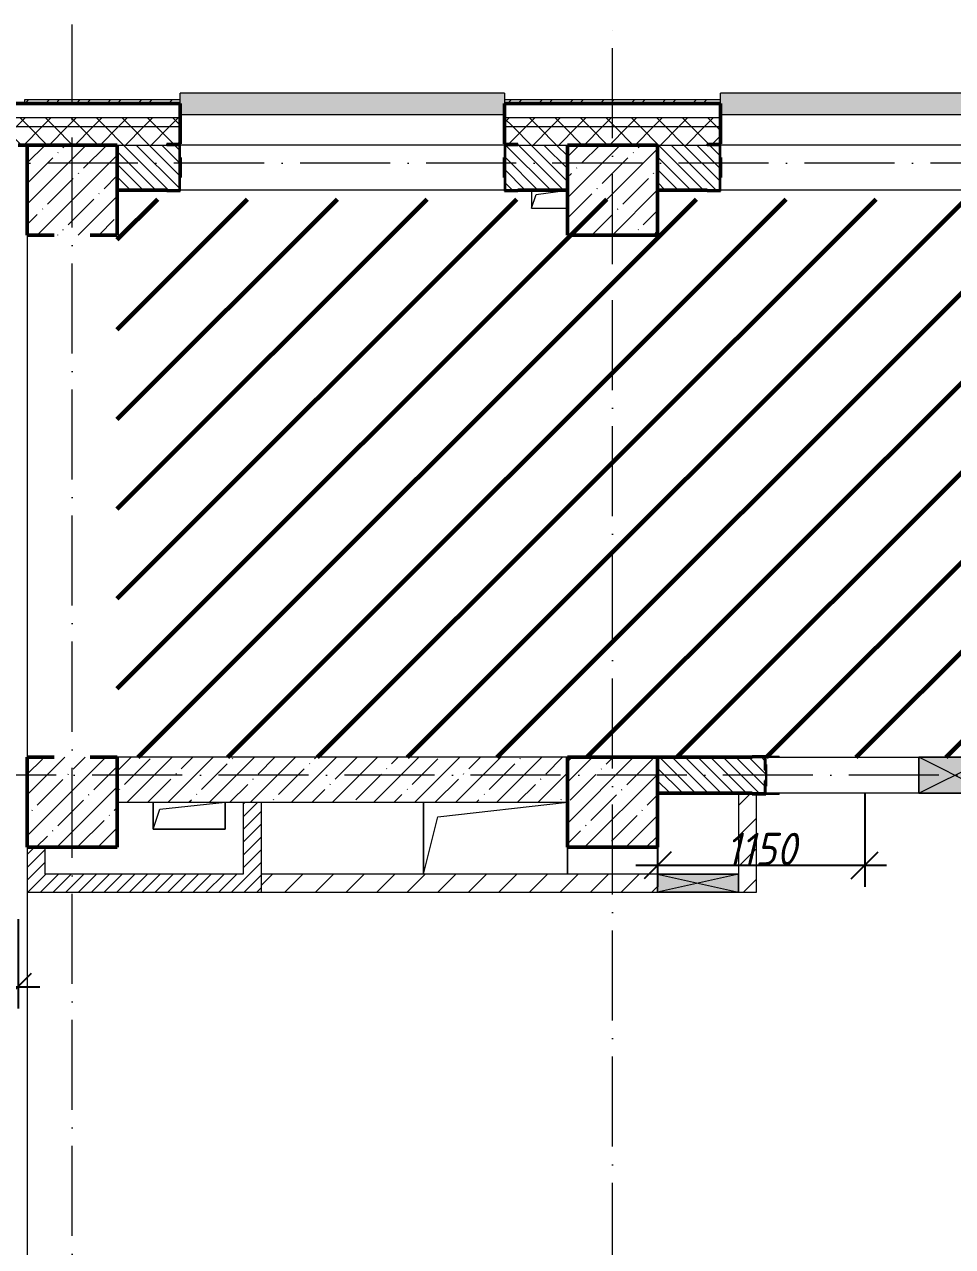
# Model space of a CAD drawing. Header units: millimetres. Extents: x -606178 to 312196, y -19338 to 632709.
# Drawn here: x -226566 to -221414, y 455158 to 461945 of the extents above; entities that cross this region are included whole.
import ezdxf

# ---------------------------------------------------------------- set-up
doc = ezdxf.new("R2010")
doc.units = ezdxf.units.MM
doc.linetypes.add('50_200_ШТРИХ_1Т_ш5_п1_п1_', pattern=[700, 500, -100, 0, -100])
for name, color, linetype, lineweight in [('6.4.1) Окр пт с инж. ПТ2.16', 3, 'Continuous', 60), ('A-____-____-DIMS', 7, 'Continuous', 9), ('A-DETL-GENF-OTLN', 7, 'Continuous', 9), ('A-FLOR-____-OTLN', 7, 'Continuous', 9), ('A-GENM-____-MCUT', 7, 'Continuous', 25), ('A-GENM-____-OTLN', 7, 'Continuous', 9), ('A-GENM-____-OTLN-1', 7, 'Continuous', 25), ('A-GLAZ-____-OTLN', 7, 'Continuous', 9), ('A-WALL-____-MCUT-1', 7, 'Continuous', 9), ('A-WALL-____-MCUT-2', 7, 'Continuous', 50), ('A-WALL-____-MCUT-3', 7, 'Continuous', 9), ('A-WALL-____-OTLN', 7, 'Continuous', 9), ('A-WALL-____-PATT-1', 7, 'Continuous', 9), ('A-WALL-FNSH-MCUT-1', 7, 'Continuous', 9), ('I-WALL-____-OTLN', 7, 'Continuous', 9), ('S-COLS-____-MCUT', 7, 'Continuous', 50), ('S-COLS-____-OTLN', 7, 'Continuous', 9), ('S-GRID-____-OTLN-1', 7, '50_200_ШТРИХ_1Т_ш5_п1_п1_', 9)]:
    doc.layers.add(name, color=color, linetype=linetype, lineweight=lineweight)
doc.layers.add('A-GLAZ-____-OTLN-1', color=7, linetype='Continuous', lineweight=9, true_color=0xc0c0c0)
doc.styles.add('ISOCPEUR_I_10', font='isocpeui.ttf', dxfattribs={"width": 0.9, "height": 180})
doc.dimstyles.new('ISO-1_8_0_9К_СРЕДНИЙ_Кладочные_3', dxfattribs={"dimscale": 304.8, "dimtxt": 179.276612, "dimasz": 0.492126, "dimexe": 0.393701, "dimexo": 0, "dimgap": 0, "dimtad": 1, "dimdec": 3, "dimrnd": 0.001, "dimdsep": 46, "dimtxsty": 'ISOCPEUR_I_10', "dimblk1": 'OBLIQUE', "dimblk2": 'OBLIQUE', "dimsah": 1, "dimcen": 0.09, "dimdle": 0.393701, "dimazin": 0, "dimtfac": 1, "dimtdec": 4, "dimtix": 1, "dimtmove": 0, "dimatfit": 3, "dimfxl": 1, "dimtvp": 1, "dimtolj": 1, "dimtzin": 0, "dimarcsym": 2})
pattern_1 = [(45, (-264901.3, 451794.26), (-70.71068, 70.71068), []), (135, (-264901.3, 451794.26), (-70.71068, -70.71068), [])]
pattern_2 = [(45, (-264901.3, 451794.26), (-114.04925, 114.04925), []), (45, (-264787.25, 451794.26), (-114.04925, 114.04925), [201.612, -40.322, 3.353, -36.97])]
pattern_3 = [(135, (-264901.3, 451794.26), (-35.35534, -35.35534), [])]
pattern_4 = [(45, (-264901.3, 451794.26), (-35.35534, 35.35534), [])]
pattern_5 = [(45, (-264901.3, 451794.26), (-84.8528, 84.8528), [])]

# ---------------------------------------------------------------- blocks, each defined once
blk = doc.blocks.new('BSC_Колонна _Прямоугольная - 500х500-V88-АР1_План отверстий 2 этажа в осях 1-64_А-ГГ')
at = {"layer": 'S-COLS-____-OTLN'}
h = blk.add_hatch(dxfattribs=at)
h.set_pattern_fill('FP_117', color=256, style=0, pattern_type=2)
h.set_pattern_definition([(45, (-38600, -5831.04), (-114.04925, 114.04925), []), (45, (-38485.95, -5831.04), (-114.04925, 114.04925), [201.613, -40.323, 3.353, -36.97])])
h.paths.add_polyline_path([(-250, -250), (250, -250), (250, 250), (-250, 250)], flags=0)
at = {"layer": 'S-COLS-____-MCUT'}
for p, q in [((-100, 250), (-250, 250)), ((-250, 250), (-250, -250)), ((250, 250), (100, 250)), ((250, -250), (250, 250)), ((-250, -250), (250, -250))]:
    blk.add_line(p, q, dxfattribs=at)
blk = doc.blocks.new('BSC_Колонна _Прямоугольная - 500х500-V132-АР1_План отверстий 2 этажа в осях 1-64_А-ГГ')
at = {"layer": 'S-COLS-____-OTLN'}
h = blk.add_hatch(dxfattribs=at)
h.set_pattern_fill('FP_162', color=256, style=0, pattern_type=2)
h.set_pattern_definition([(45, (-41600, -5831.04), (-114.04925, 114.04925), []), (45, (-41485.95, -5831.04), (-114.04925, 114.04925), [201.613, -40.323, 3.353, -36.97])])
h.paths.add_polyline_path([(-250, -250), (250, -250), (250, 250), (-250, 250)], flags=0)
at = {"layer": 'S-COLS-____-MCUT'}
for p, q in [((250, 250), (-250, 250)), ((-250, 250), (-250, -250)), ((250, -250), (250, 250)), ((-250, -250), (250, -250))]:
    blk.add_line(p, q, dxfattribs=at)
blk = doc.blocks.new('Фахверк_СКБ_Уголок - 250_2700-27497298-АР1_План отверстий 2 этажа в осях 1-64_А-ГГ')
at = {"layer": 'A-GENM-____-MCUT'}
for p, q in [((200, 181), (125, 181)), ((125, 181), (125, 106)), ((131, 106), (131, 175)), ((131, 175), (200, 175)), ((200, 175), (200, 181)), ((125, 106), (131, 106)), ((131, -6), (125, -6)), ((125, -6), (125, -81)), ((131, -75), (131, -6)), ((125, -81), (200, -81)), ((200, -75), (131, -75)), ((200, -81), (200, -75))]:
    blk.add_line(p, q, dxfattribs=at)
blk = doc.blocks.new('154_Стойка_СКБ_Уголок - СМ-2480_200-28346303-АР1_План отверстий 2 этажа в осях 1-64_А-ГГ')
at = {"layer": 'A-GENM-____-MCUT'}
for p, q in [((125, 156), (125, 81)), ((200, 156), (125, 156)), ((131, 81), (131, 150)), ((131, 150), (200, 150)), ((200, 150), (200, 156)), ((125, 81), (131, 81)), ((131, 19), (125, 19)), ((125, 19), (125, -56)), ((131, -50), (131, 19)), ((125, -56), (200, -56)), ((200, -50), (131, -50)), ((200, -56), (200, -50))]:
    blk.add_line(p, q, dxfattribs=at)
blk = doc.blocks.new('Стойка_Влож_Полоса боковая - Полоса-28213942-АР1_План отверстий 2 этажа в осях 1-64_А-ГГ')
at = {"layer": 'A-GENM-____-OTLN'}
for p, q in [((-5, 60), (0, 60)), ((-5, -60), (-5, 60)), ((0, 31), (0, -31)), ((0, -60), (-5, -60))]:
    blk.add_line(p, q, dxfattribs=at)
blk = doc.blocks.new('Стойка_Влож_Уголок_Опорный - Уголок-28213941-АР1_План отверстий 2 этажа в осях 1-64_А-ГГ')
at = {"layer": 'A-GENM-____-OTLN'}
for p, q in [((-212, -6), (-212, 0)), ((0, 0), (0, -6)), ((-212, -75), (-212, -6)), ((-212, -6), (-206, -6)), ((-6, -6), (0, -6)), ((0, -6), (0, -75)), ((-212, -75), (-206, -75)), ((-6, -75), (0, -75))]:
    blk.add_line(p, q, dxfattribs=at)
blk = doc.blocks.new('AR_Отверстие прямоугольное _в плите_ - AR_Отверстие прямоугольное _в плите_-30459225-АР1_План отверстий 2 этажа в осях 1-64_А-ГГ')
at = {"layer": 'A-GENM-____-OTLN'}
for p, q in [((-200, 75), (-200, -75)), ((-162.5, 37.5), (200, 75)), ((200, -75), (200, 75)), ((-200, -75), (-162.5, 37.5)), ((-200, -75), (200, -75))]:
    blk.add_line(p, q, dxfattribs=at)
blk = doc.blocks.new('AR_Отверстие прямоугольное _в плите_ - AR_Отверстие прямоугольное _в плите_-V165-АР1_План отверстий 2 этажа в осях 1-64_А-ГГ')
at = {"layer": 'A-GENM-____-OTLN'}
for p, q in [((-100, 50), (-100, -50)), ((-100, -50), (-75, 25)), ((-75, 25), (100, 50)), ((-100, -50), (100, -50))]:
    blk.add_line(p, q, dxfattribs=at)
blk = doc.blocks.new('AR_Отверстие прямоугольное _в плите_ - AR_Отверстие прямоугольное _в плите_-30552658-АР1_План отверстий 2 этажа в осях 1-64_А-ГГ')
at = {"layer": 'A-GENM-____-OTLN'}
for p, q in [((-400, 200), (-400, -200)), ((-320, 120), (400, 200)), ((-400, -200), (-320, 120)), ((400, -200), (400, -50))]:
    blk.add_line(p, q, dxfattribs=at)
blk = doc.blocks.new('Отлив_СКБ - Отлив витража_120_НВФ-31885689-АР1_План отверстий 2 этажа в осях 1-64_А-ГГ')
at = {"layer": 'A-GLAZ-____-OTLN-1'}
for points in [[(1800, 2), (1800, 120), (0, 120), (0, 2), (1103.1, 2)], [(1103.1, 0), (1800, 0), (1800, 2), (0, 2), (0, 0)]]:
    blk.add_hatch(color=256, dxfattribs=at).paths.add_polyline_path(points, flags=0)
at = {"layer": 'A-GLAZ-____-OTLN'}
for p, q in [((0, 83), (0, 120)), ((1800, 120), (0, 120)), ((1800, 120), (1800, 83)), ((0, 2), (1800, 2)), ((1800, 0), (0, 0))]:
    blk.add_line(p, q, dxfattribs=at)
blk = doc.blocks.new('AR_Отверстие прямоугольное _в стене__БезПР - AR_Отверстие прямоугольное _в стене__БезПР-36428632-АР1_План отверстий 2 этажа в осях 1-64_А-ГГ')
at = {"layer": 'A-GLAZ-____-OTLN'}
blk.add_hatch(color=256, dxfattribs=at).paths.add_polyline_path([(-200, -100), (200, -100), (200, 100), (-200, 100)], flags=0)
at = {"layer": 'A-DETL-GENF-OTLN'}
for p, q in [((-200, -100), (-200, 100)), ((-200, 100), (200, 100)), ((200, 100), (-200, -100)), ((-200, 100), (200, -100)), ((200, 100), (-200, 100)), ((-200, 100), (-200, -100)), ((200, 100), (200, -100)), ((200, -100), (200, 100)), ((200, -100), (-200, -100)), ((-200, -100), (200, -100))]:
    blk.add_line(p, q, dxfattribs=at)
at = {"layer": 'A-GLAZ-____-OTLN'}
blk.add_line((200, 100), (-200, 100), dxfattribs=at)
blk = doc.blocks.new('AR_Отверстие прямоугольное _в стене__БезПР - AR_Отверстие прямоугольное _в стене__БезПР-36427692-АР1_План отверстий 2 этажа в осях 1-64_А-ГГ')
at = {"layer": 'A-GLAZ-____-OTLN'}
blk.add_hatch(color=256, dxfattribs=at).paths.add_polyline_path([(225, -50), (225, 50), (-225, 50), (-225, -50)], flags=0)
at = {"layer": 'A-DETL-GENF-OTLN'}
for p, q in [((-225, -50), (-225, 50)), ((-225, 50), (225, 50)), ((225, 50), (-225, -50)), ((-225, 50), (225, -50)), ((225, 50), (-225, 50)), ((-225, 50), (-225, -50)), ((225, 50), (225, -50)), ((225, -50), (225, 50)), ((225, -50), (-225, -50)), ((-225, -50), (225, -50))]:
    blk.add_line(p, q, dxfattribs=at)
at = {"layer": 'A-GLAZ-____-OTLN'}
blk.add_line((225, 50), (-225, 50), dxfattribs=at)
blk = doc.blocks.new('_Oblique')
at = {"color": 0, "linetype": 'ByBlock', "lineweight": -2}
blk.add_line((-0.5, -0.5), (0.5, 0.5), dxfattribs=at)
blk = doc.blocks.new('*D4720')
at = {"layer": 'A-____-____-DIMS', "color": 0, "lineweight": -2, "transparency": 16777216}
for p, q in [((-223051.3, 457675.3), (-223051.3, 457155.8)), ((-221901.3, 457675.3), (-221901.3, 457155.8)), ((-223171.3, 457275.8), (-221781.3, 457275.8))]:
    blk.add_line(p, q, dxfattribs=at)
at = {"layer": 'Defpoints', "color": 0, "transparency": 16777216}
for p in [(-223051.3, 457675.3), (-221901.3, 457675.3), (-221901.3, 457275.8)]:
    blk.add_point(p, dxfattribs=at)
at = {"layer": 'A-____-____-DIMS', "color": 0, "lineweight": -2, "transparency": 16777216, "xscale": 150, "yscale": 150, "zscale": 150, "rotation": 180}
blk.add_blockref('_Oblique', (-223051.3, 457275.8), dxfattribs=at)
at = {"layer": 'A-____-____-DIMS', "color": 0, "lineweight": -2, "transparency": 16777216, "xscale": 150, "yscale": 150, "zscale": 150}
blk.add_blockref('_Oblique', (-221901.3, 457275.8), dxfattribs=at)
at = {"layer": 'A-____-____-DIMS', "color": 0, "transparency": 16777216, "insert": (-222476.3, 457365.8), "char_height": 180, "width": 463.361, "attachment_point": 5, "style": 'ISOCPEUR_I_10'}
blk.add_mtext('\\A1;1150', dxfattribs=at)
blk = doc.blocks.new('*D4724')
at = {"layer": 'A-____-____-DIMS', "color": 0, "lineweight": -2, "transparency": 16777216}
for p, q in [((-227301.3, 456975.3), (-227301.3, 456480.9)), ((-226601.3, 456975.3), (-226601.3, 456480.9)), ((-227421.3, 456600.9), (-226481.3, 456600.9))]:
    blk.add_line(p, q, dxfattribs=at)
at = {"layer": 'Defpoints', "color": 0, "transparency": 16777216}
for p in [(-227301.3, 456975.3), (-226601.3, 456975.3), (-226601.3, 456600.9)]:
    blk.add_point(p, dxfattribs=at)
at = {"layer": 'A-____-____-DIMS', "color": 0, "lineweight": -2, "transparency": 16777216, "xscale": 150, "yscale": 150, "zscale": 150, "rotation": 180}
blk.add_blockref('_Oblique', (-227301.3, 456600.9), dxfattribs=at)
at = {"layer": 'A-____-____-DIMS', "color": 0, "lineweight": -2, "transparency": 16777216, "xscale": 150, "yscale": 150, "zscale": 150}
blk.add_blockref('_Oblique', (-226601.3, 456600.9), dxfattribs=at)
at = {"layer": 'A-____-____-DIMS', "color": 0, "transparency": 16777216, "insert": (-226951.3, 456692), "char_height": 180, "width": 409.578, "attachment_point": 5, "style": 'ISOCPEUR_I_10'}
blk.add_mtext('\\A1;700', dxfattribs=at)

msp = doc.modelspace()

# ---------------------------------------------------------------- hatches: boundary and pattern name
at = {"layer": '6.4.1) Окр пт с инж. ПТ2.16'}
h = msp.add_hatch(dxfattribs=at)
h.set_pattern_fill('ANSI31', color=256, scale=111)
h.paths.add_polyline_path([(-226051.3011, 460975.3011), (-175901.3011, 460975.3011), (-175901.3011, 457875.3011), (-226051.3011, 457875.3011)])
at = {"layer": 'A-WALL-____-PATT-1'}
h = msp.add_hatch(dxfattribs=at)
h.set_pattern_fill('FP_3', color=256, style=0, pattern_type=2)
h.set_pattern_definition([(45, (-264901.3, 451794.26), (-85.53659, 85.53659), []), (45, (-264844.28, 451794.26), (-85.53659, 85.53659), [])])
h.paths.add_polyline_path([(-193036.3011, 461505.3011), (-193036.3011, 461525.3011), (-196901.3011, 461525.3011), (-196901.3011, 461505.3011), (-194216.4192, 461505.3011)], flags=0)
h.paths.add_polyline_path([(-198701.3011, 461505.3011), (-198701.3011, 461525.3011), (-199901.3011, 461525.3011), (-199901.3011, 461505.3011), (-199518.812, 461505.3011)], flags=0)
h.paths.add_polyline_path([(-201701.3011, 461505.3011), (-201701.3011, 461525.3011), (-202901.3011, 461525.3011), (-202901.3011, 461505.3011), (-202170.0085, 461505.3011)], flags=0)
h.paths.add_polyline_path([(-205704.937, 461505.3011), (-204701.3011, 461505.3011), (-204701.3011, 461525.3011), (-205901.3011, 461525.3011), (-205901.3011, 461505.3011)], flags=0)
h.paths.add_polyline_path([(-208356.1335, 461505.3011), (-207701.3011, 461505.3011), (-207701.3011, 461525.3011), (-208901.3011, 461525.3011), (-208901.3011, 461505.3011)], flags=0)
h.paths.add_polyline_path([(-210701.3011, 461505.3011), (-210701.3011, 461525.3011), (-211901.3011, 461525.3011), (-211901.3011, 461505.3011), (-211891.062, 461505.3011)], flags=0)
h.paths.add_polyline_path([(-213701.3011, 461505.3011), (-213701.3011, 461525.3011), (-214901.3011, 461525.3011), (-214901.3011, 461505.3011), (-214542.2585, 461505.3011)], flags=0)
h.paths.add_polyline_path([(-219701.3011, 461505.3011), (-219701.3011, 461525.3011), (-220901.3011, 461525.3011), (-220901.3011, 461505.3011), (-220728.3835, 461505.3011)], flags=0)
h.paths.add_polyline_path([(-217901.3011, 461505.3011), (-216701.3011, 461505.3011), (-216701.3011, 461525.3011), (-217901.3011, 461525.3011)], flags=0)
h.paths.add_polyline_path([(-223901.3011, 461505.3011), (-222701.3011, 461505.3011), (-222701.3011, 461525.3011), (-223901.3011, 461525.3011)], flags=0)
h.paths.add_polyline_path([(-226566.3011, 461505.3011), (-225701.3011, 461505.3011), (-225701.3011, 461525.3011), (-226566.3011, 461525.3011)], flags=0)
h = msp.add_hatch(dxfattribs=at)
h.set_pattern_fill('FP_1', color=256, style=0, pattern_type=2)
h.set_pattern_definition(pattern_1)
h.paths.add_polyline_path([(-190551.3011, 461375.3011), (-190551.3011, 461425.3011), (-196901.3011, 461425.3011), (-196901.3011, 461375.3011), (-190681.4906, 461375.3011)], flags=0)
h.paths.add_polyline_path([(-199518.812, 461375.3011), (-198701.3011, 461375.3011), (-198701.3011, 461425.3011), (-199901.3011, 461425.3011), (-199901.3011, 461375.3011)], flags=0)
h.paths.add_polyline_path([(-201701.3011, 461375.3011), (-201701.3011, 461425.3011), (-202901.3011, 461425.3011), (-202901.3011, 461375.3011), (-202170.0085, 461375.3011)], flags=0)
h.paths.add_polyline_path([(-204701.3011, 461375.3011), (-204701.3011, 461425.3011), (-205901.3011, 461425.3011), (-205901.3011, 461375.3011), (-204821.2049, 461375.3011)], flags=0)
h.paths.add_polyline_path([(-207701.3011, 461375.3011), (-207701.3011, 461425.3011), (-208901.3011, 461425.3011), (-208901.3011, 461375.3011), (-208356.1335, 461375.3011)], flags=0)
h.paths.add_polyline_path([(-211901.3011, 461375.3011), (-210701.3011, 461375.3011), (-210701.3011, 461425.3011), (-211901.3011, 461425.3011)], flags=0)
h.paths.add_polyline_path([(-214901.3011, 461375.3011), (-213701.3011, 461375.3011), (-213701.3011, 461425.3011), (-214901.3011, 461425.3011)], flags=0)
h.paths.add_polyline_path([(-217193.4549, 461375.3011), (-216701.3011, 461375.3011), (-216701.3011, 461425.3011), (-217901.3011, 461425.3011), (-217901.3011, 461375.3011)], flags=0)
h.paths.add_polyline_path([(-219701.3011, 461375.3011), (-219701.3011, 461425.3011), (-220901.3011, 461425.3011), (-220901.3011, 461375.3011), (-220728.3835, 461375.3011)], flags=0)
h.paths.add_polyline_path([(-222701.3011, 461375.3011), (-222701.3011, 461425.3011), (-223901.3011, 461425.3011), (-223901.3011, 461375.3011), (-223379.5799, 461375.3011)], flags=0)
h.paths.add_polyline_path([(-227101.3011, 461375.3011), (-225701.3011, 461375.3011), (-225701.3011, 461425.3011), (-227101.3011, 461425.3011)], flags=0)
h.paths.add_polyline_path([(-228901.3011, 461375.3011), (-228901.3011, 461425.3011), (-230101.3011, 461425.3011), (-230101.3011, 461375.3011), (-229565.7049, 461375.3011)], flags=0)
h.paths.add_polyline_path([(-237901.3011, 461375.3011), (-237901.3011, 461425.3011), (-241071.3011, 461425.3011), (-241071.3011, 461375.3011), (-240170.4906, 461375.3011)], flags=0)
h = msp.add_hatch(dxfattribs=at)
h.set_pattern_fill('FP_1', color=256, style=0, pattern_type=2)
h.set_pattern_definition(pattern_1)
h.paths.add_polyline_path([(-190551.3011, 461275.3011), (-190551.3011, 461375.3011), (-196901.3011, 461375.3011), (-196901.3011, 461281.3011), (-196826.3011, 461281.3011), (-196826.3011, 461275.3011), (-190681.4906, 461275.3011)], flags=0)
h.paths.add_polyline_path([(-199518.812, 461275.3011), (-198776.3011, 461275.3011), (-198776.3011, 461281.3011), (-198701.3011, 461281.3011), (-198701.3011, 461375.3011), (-199901.3011, 461375.3011), (-199901.3011, 461281.3011), (-199826.3011, 461281.3011), (-199826.3011, 461275.3011)], flags=0)
h.paths.add_polyline_path([(-201776.3011, 461275.3011), (-201776.3011, 461281.3011), (-201701.3011, 461281.3011), (-201701.3011, 461375.3011), (-202901.3011, 461375.3011), (-202901.3011, 461281.3011), (-202826.3011, 461281.3011), (-202826.3011, 461275.3011), (-202051.3011, 461275.3011)], flags=0)
h.paths.add_polyline_path([(-205551.3011, 461275.3011), (-204776.3011, 461275.3011), (-204776.3011, 461281.3011), (-204701.3011, 461281.3011), (-204701.3011, 461375.3011), (-205901.3011, 461375.3011), (-205901.3011, 461281.3011), (-205826.3011, 461281.3011), (-205826.3011, 461275.3011), (-205704.937, 461275.3011)], flags=0)
h.paths.add_polyline_path([(-208356.1335, 461275.3011), (-207776.3011, 461275.3011), (-207776.3011, 461281.3011), (-207701.3011, 461281.3011), (-207701.3011, 461375.3011), (-208901.3011, 461375.3011), (-208901.3011, 461281.3011), (-208826.3011, 461281.3011), (-208826.3011, 461275.3011)], flags=0)
h.paths.add_polyline_path([(-211051.3011, 461275.3011), (-210776.3011, 461275.3011), (-210776.3011, 461281.3011), (-210701.3011, 461281.3011), (-210701.3011, 461375.3011), (-211901.3011, 461375.3011), (-211901.3011, 461281.3011), (-211826.3011, 461281.3011), (-211826.3011, 461275.3011), (-211551.3011, 461275.3011)], flags=0)
h.paths.add_polyline_path([(-214051.3011, 461275.3011), (-213776.3011, 461275.3011), (-213776.3011, 461281.3011), (-213701.3011, 461281.3011), (-213701.3011, 461375.3011), (-214901.3011, 461375.3011), (-214901.3011, 461281.3011), (-214826.3011, 461281.3011), (-214826.3011, 461275.3011), (-214542.2585, 461275.3011)], flags=0)
h.paths.add_polyline_path([(-216776.3011, 461275.3011), (-216776.3011, 461281.3011), (-216701.3011, 461281.3011), (-216701.3011, 461375.3011), (-217901.3011, 461375.3011), (-217901.3011, 461281.3011), (-217826.3011, 461281.3011), (-217826.3011, 461275.3011), (-217193.4549, 461275.3011)], flags=0)
h.paths.add_polyline_path([(-219776.3011, 461275.3011), (-219776.3011, 461281.3011), (-219701.3011, 461281.3011), (-219701.3011, 461375.3011), (-220901.3011, 461375.3011), (-220901.3011, 461281.3011), (-220826.3011, 461281.3011), (-220826.3011, 461275.3011), (-220051.3011, 461275.3011)], flags=0)
h.paths.add_polyline_path([(-223826.3011, 461275.3011), (-222776.3011, 461275.3011), (-222776.3011, 461281.3011), (-222701.3011, 461281.3011), (-222701.3011, 461375.3011), (-223901.3011, 461375.3011), (-223901.3011, 461281.3011), (-223826.3011, 461281.3011)], flags=0)
h.paths.add_polyline_path([(-226051.3011, 461275.3011), (-225776.3011, 461275.3011), (-225776.3011, 461281.3011), (-225701.3011, 461281.3011), (-225701.3011, 461375.3011), (-227101.3011, 461375.3011), (-227101.3011, 461275.3011), (-226601.3011, 461275.3011)], flags=0)
h.paths.add_polyline_path([(-229565.7049, 461275.3011), (-228976.3011, 461275.3011), (-228976.3011, 461281.3011), (-228901.3011, 461281.3011), (-228901.3011, 461375.3011), (-230101.3011, 461375.3011), (-230101.3011, 461275.3011), (-229601.3011, 461275.3011)], flags=0)
h.paths.add_polyline_path([(-237976.3011, 461275.3011), (-237976.3011, 461281.3011), (-237901.3011, 461281.3011), (-237901.3011, 461375.3011), (-241071.3011, 461375.3011), (-241071.3011, 461275.3011), (-238601.3011, 461275.3011)], flags=0)
h = msp.add_hatch(dxfattribs=at)
h.set_pattern_fill('FP_6', color=256, style=0, pattern_type=2)
h.set_pattern_definition(pattern_3)
h.paths.add_polyline_path([(-223551.3011, 461025.3011), (-223551.3011, 461275.3011), (-223895.3011, 461275.3011), (-223895.3011, 461206.3011), (-223901.3011, 461206.3011), (-223901.3011, 461094.3011), (-223895.3011, 461094.3011), (-223895.3011, 461025.3011), (-223826.3011, 461025.3011)], flags=0)
h.paths.add_polyline_path([(-225776.3011, 461025.3011), (-225707.3011, 461025.3011), (-225707.3011, 461094.3011), (-225701.3011, 461094.3011), (-225701.3011, 461206.3011), (-225707.3011, 461206.3011), (-225707.3011, 461275.3011), (-226051.3011, 461275.3011), (-226051.3011, 461025.3011), (-226030.7763, 461025.3011)], flags=0)
h = msp.add_hatch(dxfattribs=at)
h.set_pattern_fill('FP_6', color=256, style=0, pattern_type=2)
h.set_pattern_definition(pattern_3)
h.paths.add_polyline_path([(-220895.3011, 461025.3011), (-220551.3011, 461025.3011), (-220551.3011, 461275.3011), (-220895.3011, 461275.3011), (-220895.3011, 461206.3011), (-220901.3011, 461206.3011), (-220901.3011, 461094.3011), (-220895.3011, 461094.3011), (-220895.3011, 461029.5868)], flags=0)
h.paths.add_polyline_path([(-222776.3011, 461025.3011), (-222707.3011, 461025.3011), (-222707.3011, 461094.3011), (-222701.3011, 461094.3011), (-222701.3011, 461206.3011), (-222707.3011, 461206.3011), (-222707.3011, 461275.3011), (-223051.3011, 461275.3011), (-223051.3011, 461025.3011)], flags=0)
h = msp.add_hatch(dxfattribs=at)
h.set_pattern_fill('FP_25', color=256, style=0, pattern_type=2)
h.set_pattern_definition(pattern_2)
h.paths.add_polyline_path([(-223551.3011, 457625.3011), (-223551.3011, 457875.3011), (-226051.3011, 457875.3011), (-226051.3011, 457625.3011), (-226030.7763, 457625.3011)], flags=0)
h = msp.add_hatch(dxfattribs=at)
h.set_pattern_fill('FP_6', color=256, style=0, pattern_type=2)
h.set_pattern_definition(pattern_3)
h.paths.add_polyline_path([(-220676.3011, 457675.3011), (-220551.3011, 457675.3011), (-220551.3011, 457875.3011), (-220745.3011, 457875.3011), (-220745.3011, 457806.3011), (-220751.3011, 457806.3011), (-220751.3011, 457744.3011), (-220745.3011, 457744.3011), (-220745.3011, 457675.3011), (-220728.3835, 457675.3011)], flags=0)
h.paths.add_polyline_path([(-222495.8478, 457675.3011), (-222457.3011, 457675.3011), (-222457.3011, 457744.3011), (-222451.3011, 457744.3011), (-222451.3011, 457806.3011), (-222457.3011, 457806.3011), (-222457.3011, 457875.3011), (-223051.3011, 457875.3011), (-223051.3011, 457675.3011), (-222526.3011, 457675.3011)], flags=0)
h = msp.add_hatch(dxfattribs=at)
h.set_pattern_fill('FP_4', color=256, style=0, pattern_type=2)
h.set_pattern_definition(pattern_5)
h.paths.add_polyline_path([(-222601.3011, 457125.3011), (-222501.3011, 457125.3011), (-222501.3011, 457669.3011), (-222526.3011, 457669.3011), (-222526.3011, 457675.3011), (-222601.3011, 457675.3011), (-222601.3011, 457225.3011)], flags=0)
h = msp.add_hatch(dxfattribs=at)
h.set_pattern_fill('FP_5', color=256, style=0, pattern_type=2)
h.set_pattern_definition(pattern_4)
h.paths.add_polyline_path([(-225251.3011, 457125.3011), (-225251.3011, 457625.3011), (-225351.3011, 457625.3011), (-225351.3011, 457125.3011)], flags=0)
h = msp.add_hatch(dxfattribs=at)
h.set_pattern_fill('FP_5', color=256, style=0, pattern_type=2)
h.set_pattern_definition(pattern_4)
h.paths.add_polyline_path([(-226451.3011, 457125.3011), (-226451.3011, 457375.3011), (-226551.3011, 457375.3011), (-226551.3011, 457125.3011)], flags=0)
h = msp.add_hatch(dxfattribs=at)
h.set_pattern_fill('FP_5', color=256, style=0, pattern_type=2)
h.set_pattern_definition(pattern_4)
h.paths.add_polyline_path([(-225351.3011, 457125.3011), (-225351.3011, 457225.3011), (-226451.3011, 457225.3011), (-226451.3011, 457125.3011), (-226030.7763, 457125.3011)], flags=0)
h = msp.add_hatch(dxfattribs=at)
h.set_pattern_fill('FP_4', color=256, style=0, pattern_type=2)
h.set_pattern_definition(pattern_5)
h.paths.add_polyline_path([(-225251.3011, 457125.3011), (-223051.3011, 457125.3011), (-223051.3011, 457225.3011), (-225251.3011, 457225.3011)], flags=0)
at = {"layer": 'S-COLS-____-OTLN'}
h = msp.add_hatch(dxfattribs=at)
h.set_pattern_fill('FP_25', color=256, style=0, pattern_type=2)
h.set_pattern_definition(pattern_2)
h.paths.add_polyline_path([(-226551.3011, 460775.3011), (-226051.3011, 460775.3011), (-226051.3011, 461275.3011), (-226551.3011, 461275.3011), (-226551.3011, 461130.1077)], flags=0)
h = msp.add_hatch(dxfattribs=at)
h.set_pattern_fill('FP_25', color=256, style=0, pattern_type=2)
h.set_pattern_definition(pattern_2)
h.paths.add_polyline_path([(-223551.3011, 460775.3011), (-223051.3011, 460775.3011), (-223051.3011, 461275.3011), (-223551.3011, 461275.3011), (-223551.3011, 461130.1077)], flags=0)

# ---------------------------------------------------------------- linework, layer by layer
at = {"layer": 'A-FLOR-____-OTLN'}
for p, q in [((-226551.3011, 460775.3011), (-226551.3011, 457875.3011)), ((-225851.3011, 457475.3011), (-225851.3011, 457625.3011)), ((-225451.3011, 457625.3011), (-225451.3011, 457475.3011)), ((-224351.3011, 457225.3011), (-224351.3011, 457625.3011)), ((-225451.3011, 457475.3011), (-225851.3011, 457475.3011)), ((-223551.3011, 457375.3011), (-223551.3011, 457225.3011)), ((-226551.3011, 457125.3011), (-226551.3011, 450375.3011))]:
    msp.add_line(p, q, dxfattribs=at)
at = {"layer": 'A-WALL-____-MCUT-1'}
for p, q in [((-223551.3011, 457875.3011), (-226051.3011, 457875.3011)), ((-226051.3011, 457625.3011), (-223551.3011, 457625.3011))]:
    msp.add_line(p, q, dxfattribs=at)
at = {"layer": 'A-WALL-____-MCUT-2'}
for p, q in [((-225701.3011, 461505.3011), (-227101.3011, 461505.3011)), ((-225701.3011, 461281.3011), (-225701.3011, 461505.3011)), ((-222701.3011, 461505.3011), (-223901.3011, 461505.3011)), ((-223901.3011, 461505.3011), (-223901.3011, 461281.3011)), ((-222701.3011, 461281.3011), (-222701.3011, 461505.3011)), ((-226601.3011, 461275.3011), (-226051.3011, 461275.3011)), ((-226051.3011, 461275.3011), (-226051.3011, 461025.3011)), ((-223551.3011, 461275.3011), (-223051.3011, 461275.3011)), ((-223551.3011, 461025.3011), (-223551.3011, 461275.3011)), ((-223051.3011, 461275.3011), (-223051.3011, 461025.3011)), ((-225701.3011, 461094.3011), (-225701.3011, 461206.3011)), ((-223901.3011, 461206.3011), (-223901.3011, 461094.3011)), ((-222701.3011, 461094.3011), (-222701.3011, 461206.3011)), ((-226051.3011, 461025.3011), (-225776.3011, 461025.3011)), ((-223826.3011, 461025.3011), (-223551.3011, 461025.3011)), ((-223051.3011, 461025.3011), (-222776.3011, 461025.3011)), ((-222526.3011, 457875.3011), (-223051.3011, 457875.3011)), ((-223051.3011, 457675.3011), (-222526.3011, 457675.3011))]:
    msp.add_line(p, q, dxfattribs=at)
at = {"layer": 'A-WALL-____-MCUT-3'}
for p, q in [((-225701.3011, 461425.3011), (-227101.3011, 461425.3011)), ((-225701.3011, 461375.3011), (-227101.3011, 461375.3011)), ((-222701.3011, 461425.3011), (-223901.3011, 461425.3011)), ((-222701.3011, 461375.3011), (-223901.3011, 461375.3011)), ((-226051.3011, 461275.3011), (-225776.3011, 461275.3011)), ((-223826.3011, 461275.3011), (-223551.3011, 461275.3011)), ((-223051.3011, 461275.3011), (-222776.3011, 461275.3011))]:
    msp.add_line(p, q, dxfattribs=at)
at = {"layer": 'A-WALL-____-OTLN'}
for p, q in [((-223901.3011, 461275.3011), (-225701.3011, 461275.3011)), ((-220901.3011, 461275.3011), (-222701.3011, 461275.3011)), ((-223901.3011, 461025.3011), (-225701.3011, 461025.3011)), ((-220901.3011, 461025.3011), (-222701.3011, 461025.3011))]:
    msp.add_line(p, q, dxfattribs=at)
at = {"layer": 'A-WALL-FNSH-MCUT-1'}
for p, q in [((-225701.3011, 461525.3011), (-226566.3011, 461525.3011)), ((-226566.3011, 461525.3011), (-226566.3011, 461505.3011)), ((-225701.3011, 461505.3011), (-225701.3011, 461525.3011)), ((-222701.3011, 461525.3011), (-223901.3011, 461525.3011)), ((-223901.3011, 461525.3011), (-223901.3011, 461505.3011)), ((-222701.3011, 461505.3011), (-222701.3011, 461525.3011)), ((-222601.3011, 457675.3011), (-222601.3011, 457225.3011)), ((-222501.3011, 457125.3011), (-222501.3011, 457669.3011)), ((-225351.3011, 457625.3011), (-225351.3011, 457225.3011)), ((-225251.3011, 457625.3011), (-225251.3011, 457125.3011)), ((-226551.3011, 457375.3011), (-226551.3011, 457125.3011)), ((-226451.3011, 457225.3011), (-226451.3011, 457375.3011)), ((-225351.3011, 457225.3011), (-226451.3011, 457225.3011)), ((-223051.3011, 457225.3011), (-225251.3011, 457225.3011)), ((-226551.3011, 457125.3011), (-223051.3011, 457125.3011)), ((-222601.3011, 457125.3011), (-222501.3011, 457125.3011))]:
    msp.add_line(p, q, dxfattribs=at)
at = {"layer": 'I-WALL-____-OTLN'}
for p, q in [((-222451.3011, 457875.3011), (-221601.3011, 457875.3011)), ((-221601.3011, 457675.3011), (-222451.3011, 457675.3011))]:
    msp.add_line(p, q, dxfattribs=at)
at = {"layer": 'S-COLS-____-MCUT'}
for p, q in [((-226051.3011, 461275.3011), (-226551.3011, 461275.3011)), ((-226551.3011, 461275.3011), (-226551.3011, 460775.3011)), ((-226051.3011, 460775.3011), (-226051.3011, 461275.3011)), ((-223051.3011, 461275.3011), (-223551.3011, 461275.3011)), ((-223551.3011, 461275.3011), (-223551.3011, 460775.3011)), ((-223051.3011, 460775.3011), (-223051.3011, 461275.3011)), ((-226551.3011, 460775.3011), (-226401.3011, 460775.3011)), ((-226201.3011, 460775.3011), (-226051.3011, 460775.3011)), ((-223551.3011, 460775.3011), (-223051.3011, 460775.3011))]:
    msp.add_line(p, q, dxfattribs=at)
at = {"layer": 'S-GRID-____-OTLN-1'}
for p, q in [((-226301.3011, 447515.7004), (-226301.3011, 461944.7985)), ((-223301.3011, 447311.6528), (-223301.3011, 461944.7985)), ((-160826.8945, 461175.3011), (-269357.6635, 461175.3011)), ((-174582.5138, 457775.3011), (-269570.0713, 457775.3011))]:
    msp.add_line(p, q, dxfattribs=at)

# ---------------------------------------------------------------- block references
at = {"layer": 'A-GENM-____-OTLN'}
for name, p in [('AR_Отверстие прямоугольное _в плите_ - AR_Отверстие прямоугольное _в плите_-V165-АР1_План отверстий 2 этажа в осях 1-64_А-ГГ', (-223651.3011, 460975.3011)), ('AR_Отверстие прямоугольное _в плите_ - AR_Отверстие прямоугольное _в плите_-30459225-АР1_План отверстий 2 этажа в осях 1-64_А-ГГ', (-225651.3011, 457550.3011)), ('AR_Отверстие прямоугольное _в плите_ - AR_Отверстие прямоугольное _в плите_-30552658-АР1_План отверстий 2 этажа в осях 1-64_А-ГГ', (-223951.3011, 457425.3011))]:
    msp.add_blockref(name, p, dxfattribs=at)
for name, p, rotation in [('Стойка_Влож_Уголок_Опорный - Уголок-28213941-АР1_План отверстий 2 этажа в осях 1-64_А-ГГ', (-222451.3011, 457881.3011), 89.99999999999955), ('Стойка_Влож_Полоса боковая - Полоса-28213942-АР1_План отверстий 2 этажа в осях 1-64_А-ГГ', (-222451.3011, 457775.3011), 180)]:
    msp.add_blockref(name, p, dxfattribs=dict(at, rotation=rotation))
at = {"layer": 'A-GENM-____-OTLN-1', "rotation": 180}
for name, p in [('Фахверк_СКБ_Уголок - 250_2700-27497298-АР1_План отверстий 2 этажа в осях 1-64_А-ГГ', (-225576.3011, 461200.3011)), ('Фахверк_СКБ_Уголок - 250_2700-27497298-АР1_План отверстий 2 этажа в осях 1-64_А-ГГ', (-222576.3011, 461200.3011)), ('154_Стойка_СКБ_Уголок - СМ-2480_200-28346303-АР1_План отверстий 2 этажа в осях 1-64_А-ГГ', (-222326.3011, 457825.3011))]:
    msp.add_blockref(name, p, dxfattribs=at)
at = {"layer": 'A-GENM-____-OTLN-1'}
msp.add_blockref('Фахверк_СКБ_Уголок - 250_2700-27497298-АР1_План отверстий 2 этажа в осях 1-64_А-ГГ', (-224026.3011, 461100.3011), dxfattribs=at)
at = {"layer": 'A-GLAZ-____-OTLN'}
for name, p in [('Отлив_СКБ - Отлив витража_120_НВФ-31885689-АР1_План отверстий 2 этажа в осях 1-64_А-ГГ', (-225701.3011, 461442.3011)), ('Отлив_СКБ - Отлив витража_120_НВФ-31885689-АР1_План отверстий 2 этажа в осях 1-64_А-ГГ', (-222701.3011, 461442.3011)), ('AR_Отверстие прямоугольное _в стене__БезПР - AR_Отверстие прямоугольное _в стене__БезПР-36427692-АР1_План отверстий 2 этажа в осях 1-64_А-ГГ', (-222826.3011, 457175.3011))]:
    msp.add_blockref(name, p, dxfattribs=at)
at = {"layer": 'A-GLAZ-____-OTLN', "rotation": 180}
msp.add_blockref('AR_Отверстие прямоугольное _в стене__БезПР - AR_Отверстие прямоугольное _в стене__БезПР-36428632-АР1_План отверстий 2 этажа в осях 1-64_А-ГГ', (-221401.3011, 457775.3011), dxfattribs=at)
at = {"layer": 'S-COLS-____-OTLN'}
for name, p in [('BSC_Колонна _Прямоугольная - 500х500-V88-АР1_План отверстий 2 этажа в осях 1-64_А-ГГ', (-226301.3011, 457625.3011)), ('BSC_Колонна _Прямоугольная - 500х500-V132-АР1_План отверстий 2 этажа в осях 1-64_А-ГГ', (-223301.3011, 457625.3011))]:
    msp.add_blockref(name, p, dxfattribs=at)

# ---------------------------------------------------------------- dimensions: what is measured, and where the dimension line sits
at = {"layer": 'A-____-____-DIMS'}
for base, p1, p2, override, picture, middle in [((-221901.3011, 457275.7791), (-223051.3011, 457675.3011), (-221901.3011, 457675.3011), {"dimpost": '<>', "dimfxl": 1150}, '*D4720', (-222476.3011, 457365.7791)), ((-226601.3011, 456600.8834), (-227301.3011, 456975.3011), (-226601.3011, 456975.3011), {"dimpost": '<>', "dimfxl": 700}, '*D4724', (-226951.3011, 456692.0425))]:
    dim = msp.add_linear_dim(base=base, p1=p1, p2=p2, dimstyle='ISO-1_8_0_9К_СРЕДНИЙ_Кладочные_3', override=override, dxfattribs=at)
    dim.commit()
    dim.dimension.update_dxf_attribs({"geometry": picture, "text_midpoint": middle})

doc.saveas('drawing.dxf')
